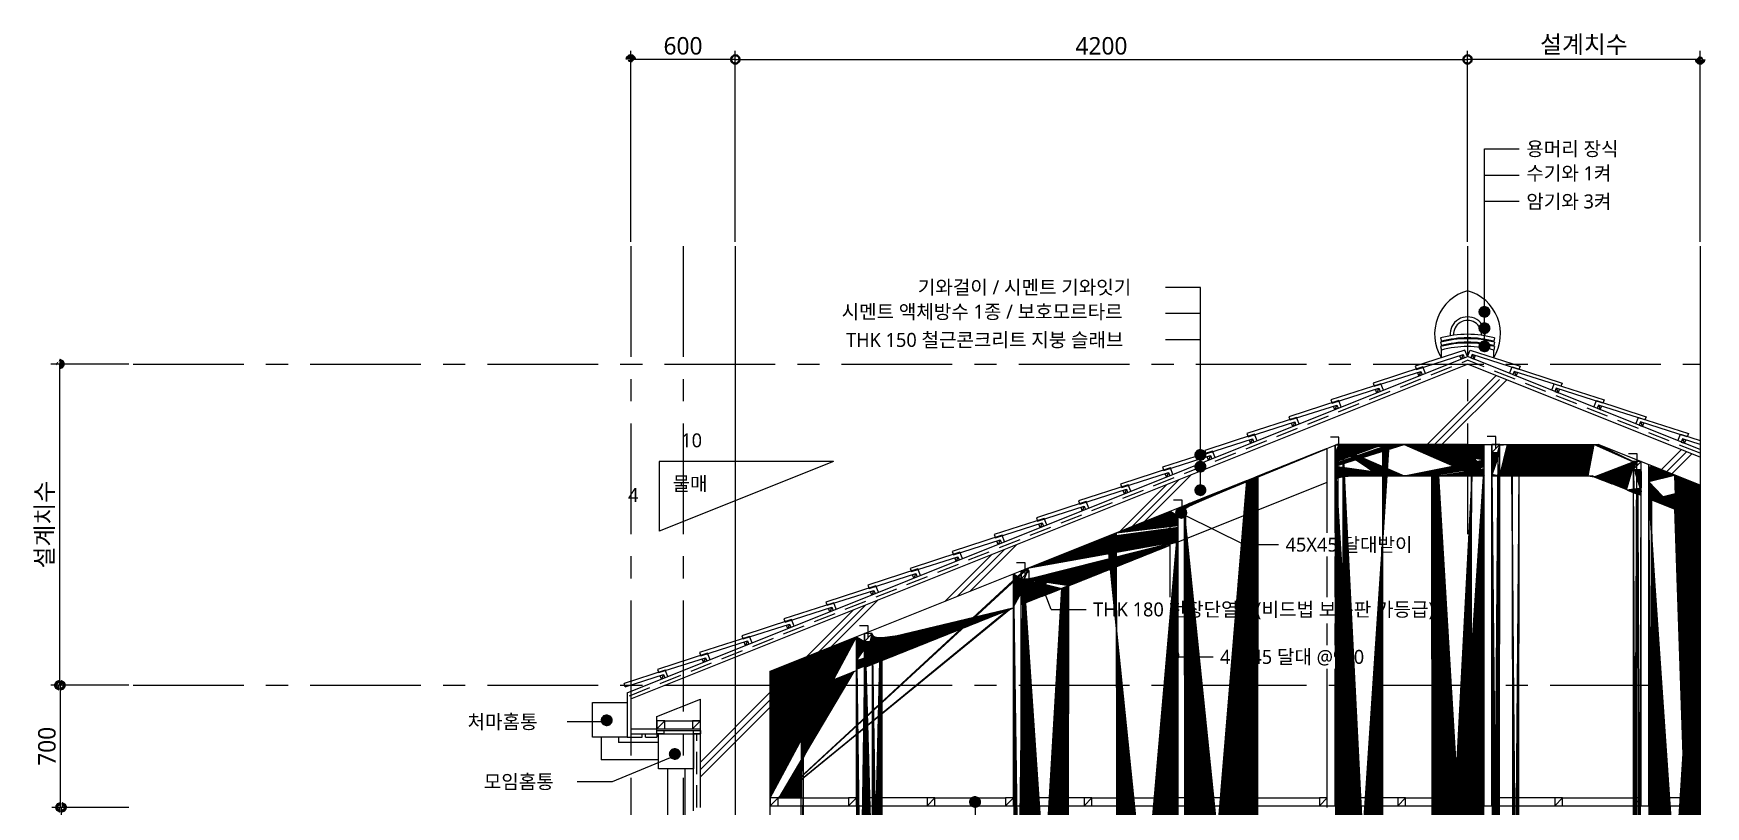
# Model space of a CAD drawing. Header units: millimetres. Extents: x 18875919977 to 37752253206, y 13263225700 to 26526468229.
# Drawn here: x 18876088164 to 18876097755, y 13263233767 to 13263238199 of the extents above; entities that cross this region are included whole.
import ezdxf

# ---------------------------------------------------------------- set-up
doc = ezdxf.new("R2010")
doc.units = ezdxf.units.MM
doc.header["$LTSCALE"] = 20
doc.linetypes.add('CENTER', pattern=[50.800000000000004, 31.75, -6.35, 6.35, -6.35])
doc.linetypes.add('HIDDEN', pattern=[9.524999999999999, 6.35, -3.175])
for name, color, linetype in [('1-Cen', 1, 'CENTER'), ('2-Con', 2, 'Continuous'), ('3-ETC', 3, 'Continuous'), ('5-Fin', 5, 'Continuous'), ('6-Text', 7, 'Continuous')]:
    doc.layers.add(name, color=color, linetype=linetype)
doc.styles.get("Standard").update_dxf_attribs({"font": 'l_10646.ttf'})
doc.dimstyles.new('단면상세도', dxfattribs={"dimscale": 40, "dimtxt": 2.5, "dimasz": 2.5, "dimexe": 1.25, "dimexo": 0.625, "dimtad": 1, "dimtxsty": 'Standard', "dimblk": 'DOTSMALL', "dimcen": 2.5, "dimadec": 0, "dimazin": 0, "dimtfac": 1, "dimtix": 1, "dimtmove": 0, "dimatfit": 3, "dimfxl": 1, "dimarcsym": 0})

# ---------------------------------------------------------------- blocks, each defined once
blk = doc.blocks.new('_DotSmall')
at = {"color": 0, "linetype": 'ByBlock', "const_width": 0.5}
blk.add_lwpolyline([(-0.0625, 0, 1), (0.0625, 0, 1)], format="xyb", close=True, dxfattribs=at)
blk = doc.blocks.new('*D58')
at = {"layer": '6-Text', "color": 0, "lineweight": -2, "transparency": 16777216}
for p, q in [((18876088710.3519, 13263236303.82311), (18876088262.62161, 13263236303.82311)), ((18876088312.62161, 13263236303.82311), (18876088312.62161, 13263234462.26817)), ((18876088710.3519, 13263234462.26817), (18876088262.62161, 13263234462.26817))]:
    blk.add_line(p, q, dxfattribs=at)
at = {"layer": 'Defpoints', "color": 0, "transparency": 16777216}
for p in [(18876088735.3519, 13263236303.82311), (18876088312.62161, 13263234462.26817), (18876088735.3519, 13263234462.26817)]:
    blk.add_point(p, dxfattribs=at)
at = {"layer": '6-Text', "color": 0, "lineweight": -2, "transparency": 16777216, "xscale": 100, "yscale": 100, "zscale": 100}
for p, rotation in [((18876088312.62161, 13263236303.82311), 90), ((18876088312.62161, 13263234462.26817), 270)]:
    blk.add_blockref('_DotSmall', p, dxfattribs=dict(at, rotation=rotation))
at = {"layer": '6-Text', "color": 0, "transparency": 16777216, "insert": (18876088231.82933, 13263235383.04563), "char_height": 100, "attachment_point": 5, "rotation": 90}
blk.add_mtext('{\\fGulim|b0|i0|c129|p50;설계치수}', dxfattribs=at)
blk = doc.blocks.new('*D59')
at = {"layer": '6-Text', "color": 0, "lineweight": -2, "transparency": 16777216}
for p, q in [((18876088710.3519, 13263234462.26817), (18876088268.87161, 13263234462.26817)), ((18876088318.87161, 13263233762.26817), (18876088318.87161, 13263234462.26817)), ((18876088710.3519, 13263233762.26817), (18876088268.87161, 13263233762.26817))]:
    blk.add_line(p, q, dxfattribs=at)
at = {"layer": 'Defpoints', "color": 0, "transparency": 16777216}
for p in [(18876088318.87161, 13263234462.26817), (18876088735.3519, 13263234462.26817), (18876088735.3519, 13263233762.26817)]:
    blk.add_point(p, dxfattribs=at)
at = {"layer": '6-Text', "color": 0, "lineweight": -2, "transparency": 16777216, "xscale": 100, "yscale": 100, "zscale": 100}
for p, rotation in [((18876088318.87161, 13263234462.26817), 90), ((18876088318.87161, 13263233762.26817), 270)]:
    blk.add_blockref('_DotSmall', p, dxfattribs=dict(at, rotation=rotation))
at = {"layer": '6-Text', "color": 0, "transparency": 16777216, "insert": (18876088241.37161, 13263234112.26816), "char_height": 100, "attachment_point": 5, "rotation": 90}
blk.add_mtext('700', dxfattribs=at)
blk = doc.blocks.new('*D60')
at = {"layer": '6-Text', "color": 0, "lineweight": -2, "transparency": 16777216}
for p, q in [((18876088685.35191, 13263233762.26818), (18876088275.12164, 13263233762.26818)), ((18876088325.12164, 13263231474.11115), (18876088325.12164, 13263233762.26818)), ((18876088710.3519, 13263231474.11115), (18876088275.12164, 13263231474.11115))]:
    blk.add_line(p, q, dxfattribs=at)
at = {"layer": 'Defpoints', "color": 0, "transparency": 16777216}
for p in [(18876088325.12164, 13263233762.26818), (18876088710.35191, 13263233762.26818), (18876088735.3519, 13263231474.11115)]:
    blk.add_point(p, dxfattribs=at)
at = {"layer": '6-Text', "color": 0, "lineweight": -2, "transparency": 16777216, "xscale": 100, "yscale": 100, "zscale": 100}
for p, rotation in [((18876088325.12164, 13263233762.26818), 90), ((18876088325.12164, 13263231474.11115), 270)]:
    blk.add_blockref('_DotSmall', p, dxfattribs=dict(at, rotation=rotation))
at = {"layer": '6-Text', "color": 0, "transparency": 16777216, "insert": (18876088247.62164, 13263232618.18965), "char_height": 100, "attachment_point": 5, "rotation": 90}
blk.add_mtext('2400', dxfattribs=at)
blk = doc.blocks.new('*D67')
at = {"layer": '6-Text', "color": 0, "lineweight": -2, "transparency": 16777216}
for p, q in [((18876091589.71328, 13263237004.66068), (18876091589.71328, 13263238099.77573)), ((18876092189.71328, 13263238049.77573), (18876091589.71328, 13263238049.77573)), ((18876092189.71328, 13263237004.66068), (18876092189.71328, 13263238099.77573))]:
    blk.add_line(p, q, dxfattribs=at)
at = {"layer": 'Defpoints', "color": 0, "transparency": 16777216}
for p in [(18876091589.71328, 13263238049.77573), (18876091589.71328, 13263236979.66068), (18876092189.71328, 13263236979.66068)]:
    blk.add_point(p, dxfattribs=at)
at = {"layer": '6-Text', "color": 0, "lineweight": -2, "transparency": 16777216, "xscale": 100, "yscale": 100, "zscale": 100, "rotation": 180}
blk.add_blockref('_DotSmall', (18876091589.71328, 13263238049.77573), dxfattribs=at)
at = {"layer": '6-Text', "color": 0, "lineweight": -2, "transparency": 16777216, "xscale": 100, "yscale": 100, "zscale": 100}
blk.add_blockref('_DotSmall', (18876092189.71328, 13263238049.77573), dxfattribs=at)
at = {"layer": '6-Text', "color": 0, "transparency": 16777216, "insert": (18876091889.71328, 13263238127.27573), "char_height": 100, "attachment_point": 5}
blk.add_mtext('600', dxfattribs=at)
blk = doc.blocks.new('*D68')
at = {"layer": '6-Text', "color": 0, "lineweight": -2, "transparency": 16777216}
for p, q in [((18876092189.71328, 13263236954.66068), (18876092189.71328, 13263229822.81249)), ((18876096389.71328, 13263229872.81249), (18876092189.71328, 13263229872.81249)), ((18876096389.71328, 13263228827.69745), (18876096389.71328, 13263229922.81249))]:
    blk.add_line(p, q, dxfattribs=at)
at = {"layer": 'Defpoints', "color": 0, "transparency": 16777216}
for p in [(18876092189.71328, 13263236979.66068), (18876092189.71328, 13263229872.81249), (18876096389.71328, 13263228802.69745)]:
    blk.add_point(p, dxfattribs=at)
at = {"layer": '6-Text', "color": 0, "lineweight": -2, "transparency": 16777216, "xscale": 100, "yscale": 100, "zscale": 100, "rotation": 180}
blk.add_blockref('_DotSmall', (18876092189.71328, 13263229872.81249), dxfattribs=at)
at = {"layer": '6-Text', "color": 0, "lineweight": -2, "transparency": 16777216, "xscale": 100, "yscale": 100, "zscale": 100}
blk.add_blockref('_DotSmall', (18876096389.71328, 13263229872.81249), dxfattribs=at)
at = {"layer": '6-Text', "color": 0, "transparency": 16777216, "insert": (18876094289.71328, 13263229950.31249), "char_height": 100, "attachment_point": 5}
blk.add_mtext('4200', dxfattribs=at)
blk = doc.blocks.new('*D70')
at = {"layer": '6-Text', "color": 0, "lineweight": -2, "transparency": 16777216}
for p, q in [((18876096389.71329, 13263237004.66068), (18876096389.71329, 13263238099.77573)), ((18876097723.63134, 13263238049.77573), (18876096389.71329, 13263238049.77573)), ((18876097723.63134, 13263237004.66068), (18876097723.63134, 13263238099.77573))]:
    blk.add_line(p, q, dxfattribs=at)
at = {"layer": 'Defpoints', "color": 0, "transparency": 16777216}
for p in [(18876096389.71329, 13263238049.77573), (18876096389.71329, 13263236979.66068), (18876097723.63134, 13263236979.66068)]:
    blk.add_point(p, dxfattribs=at)
at = {"layer": '6-Text', "color": 0, "lineweight": -2, "transparency": 16777216, "xscale": 100, "yscale": 100, "zscale": 100, "rotation": 180}
blk.add_blockref('_DotSmall', (18876096389.71329, 13263238049.77573), dxfattribs=at)
at = {"layer": '6-Text', "color": 0, "lineweight": -2, "transparency": 16777216, "xscale": 100, "yscale": 100, "zscale": 100}
blk.add_blockref('_DotSmall', (18876097723.63134, 13263238049.77573), dxfattribs=at)
at = {"layer": '6-Text', "color": 0, "transparency": 16777216, "insert": (18876097056.67232, 13263238130.56801), "char_height": 100, "attachment_point": 5}
blk.add_mtext('{\\fGulim|b0|i0|c129|p50;설계치수}', dxfattribs=at)
blk = doc.blocks.new('*D57')
at = {"layer": '6-Text', "color": 0, "lineweight": -2, "transparency": 16777216}
for p, q in [((18876092189.71328, 13263238068.52573), (18876092189.71328, 13263238099.77573)), ((18876092189.71328, 13263238049.77573), (18876096389.71328, 13263238049.77573)), ((18876096389.71328, 13263238074.77573), (18876096389.71328, 13263238099.77573))]:
    blk.add_line(p, q, dxfattribs=at)
at = {"layer": 'Defpoints', "color": 0, "transparency": 16777216}
for p in [(18876092189.71328, 13263238043.52573), (18876096389.71328, 13263238049.77573), (18876096389.71328, 13263238049.77573)]:
    blk.add_point(p, dxfattribs=at)
at = {"layer": '6-Text', "color": 0, "lineweight": -2, "transparency": 16777216, "xscale": 100, "yscale": 100, "zscale": 100, "rotation": 180}
blk.add_blockref('_DotSmall', (18876092189.71328, 13263238049.77573), dxfattribs=at)
at = {"layer": '6-Text', "color": 0, "lineweight": -2, "transparency": 16777216, "xscale": 100, "yscale": 100, "zscale": 100}
blk.add_blockref('_DotSmall', (18876096389.71328, 13263238049.77573), dxfattribs=at)
at = {"layer": '6-Text', "color": 0, "transparency": 16777216, "insert": (18876094289.71328, 13263238127.27573), "char_height": 100, "attachment_point": 5}
blk.add_mtext('4200', dxfattribs=at)

msp = doc.modelspace()

# ---------------------------------------------------------------- hatches: boundary and pattern name
at = {"layer": '5-Fin'}
h = msp.add_hatch(dxfattribs=at)
h.set_pattern_fill('_USER', color=256, scale=40, angle=45, double=1, pattern_type=0)
h.set_pattern_definition([(45, (13967.71273422241, -9483.277479171753), (-28.2842712474619, 28.2842712474619), []), (135, (13967.71273422241, -9483.277479171753), (-28.2842712474619, -28.2842712474619), [])])
h.paths.add_polyline_path([(18876097723.63134, 13263231174.11114), (18876092389.71328, 13263231174.11114), (18876092389.71328, 13263231089.11114), (18876097723.63134, 13263231089.11114)])
h.paths.add_polyline_path([(18876097723.63134, 13263231354.11114), (18876092389.71328, 13263231354.11114), (18876092389.71328, 13263231324.11114), (18876097723.63134, 13263231324.11114)])
h.paths.add_polyline_path([(18876092569.71328, 13263234420.40223), (18876092884.71328, 13263234546.40223), (18876092884.71328, 13263234740.26816), (18876092389.71328, 13263234542.26816), (18876092389.71328, 13263233816.76816), (18876092434.71328, 13263233816.76816), (18876092569.71328, 13263233816.76816)])
h.paths.add_polyline_path([(18876093784.71328, 13263234906.40223), (18876093784.71328, 13263235100.26816), (18876092952.21328, 13263234767.26816), (18876092952.21328, 13263234758.26816), (18876092974.71328, 13263234758.26816), (18876092974.71328, 13263234713.26816), (18876092929.71328, 13263234713.26816), (18876092929.71328, 13263234564.40223)])
h.paths.add_polyline_path([(18876094684.71328, 13263235460.26816), (18876093852.21328, 13263235127.26816), (18876093852.21328, 13263235118.26816), (18876093874.71328, 13263235118.26816), (18876093874.71328, 13263235073.26816), (18876093829.71328, 13263235073.26816), (18876093829.71328, 13263234924.40223), (18876094684.71328, 13263235266.40223)])
h.paths.add_polyline_path([(18876095584.71328, 13263235626.40223), (18876095584.71328, 13263235820.26816), (18876094752.21328, 13263235487.26816), (18876094752.21328, 13263235478.26816), (18876094774.71328, 13263235478.26816), (18876094774.71328, 13263235433.26816), (18876094729.71328, 13263235433.26816), (18876094729.71328, 13263235284.40223)])
h.paths.add_polyline_path([(18876096484.71328, 13263235842.26816), (18876096389.71328, 13263235842.26816), (18876095652.21328, 13263235842.26816), (18876095652.21328, 13263235838.26816), (18876095674.71328, 13263235838.26816), (18876095674.71328, 13263235793.26816), (18876095629.71328, 13263235793.26816), (18876095629.71328, 13263235644.40223), (18876095674.37812, 13263235662.26816), (18876096389.71328, 13263235662.26816), (18876096484.71328, 13263235662.26816)])
h.paths.add_polyline_path([(18876097339.71328, 13263235744.26816), (18876097362.21328, 13263235744.26816), (18876097362.21328, 13263235753.26816), (18876097139.71329, 13263235842.26816), (18876096574.71328, 13263235842.26816), (18876096574.71328, 13263235797.26816), (18876096529.71328, 13263235797.26816), (18876096529.71328, 13263235662.26816), (18876097105.04845, 13263235662.26816), (18876097384.71328, 13263235550.40223), (18876097384.71328, 13263235699.26816), (18876097339.71328, 13263235699.26816)])
h.paths.add_polyline_path([(18876097723.63134, 13263235608.70094), (18876097429.71328, 13263235726.26816), (18876097429.71328, 13263235532.40223), (18876097723.63134, 13263235414.835)])

# ---------------------------------------------------------------- linework, layer by layer
at = {"layer": '1-Cen'}
for p, q in [((18876091589.71328, 13263236979.66068), (18876091589.71328, 13263229155.37988)), ((18876091889.71329, 13263236979.66069), (18876091889.71328, 13263228802.69745)), ((18876092189.71328, 13263236979.66068), (18876092189.71328, 13263229155.37988)), ((18876096389.71329, 13263236979.66068), (18876096389.71328, 13263228802.69745)), ((18876088735.35189, 13263236303.8231), (18876097723.63134, 13263236303.8231)), ((18876088735.35189, 13263234462.26816), (18876097723.63134, 13263234462.26816))]:
    msp.add_line(p, q, dxfattribs=at)
at = {"layer": '2-Con'}
for p, q in [((18876091589.71328, 13263234383.8231), (18876096389.71328, 13263236303.8231)), ((18876097723.63134, 13263235770.25588), (18876096389.71328, 13263236303.8231)), ((18876092389.71328, 13263234542.26816), (18876095639.71328, 13263235842.26816)), ((18876096389.71328, 13263235842.26816), (18876095639.71328, 13263235842.26816)), ((18876096389.71328, 13263235842.26816), (18876097139.71329, 13263235842.26816)), ((18876097723.63134, 13263235608.70094), (18876097139.71329, 13263235842.26816)), ((18876092389.71328, 13263233762.26816), (18876092389.71328, 13263234542.26816)), ((18876091589.71328, 13263234383.8231), (18876091589.71328, 13263234183.8231)), ((18876091739.71328, 13263234282.26816), (18876091989.71329, 13263234382.26816)), ((18876091989.71329, 13263233762.26816), (18876091989.71329, 13263234382.26816)), ((18876091739.71328, 13263234183.8231), (18876091739.71328, 13263234282.26816)), ((18876091589.71328, 13263234183.8231), (18876091739.71328, 13263234183.8231))]:
    msp.add_line(p, q, dxfattribs=at)
at = {"layer": '3-ETC'}
for p, q in [((18876096234.45505, 13263236453.3399), (18876096239.71328, 13263236433.97449)), ((18876096234.45505, 13263236428.3399), (18876096239.71328, 13263236408.97449)), ((18876096234.45505, 13263236403.3399), (18876096239.71328, 13263236383.97449)), ((18876096239.71328, 13263236340.16545), (18876096239.71328, 13263236383.97449)), ((18876096539.71328, 13263236340.16545), (18876096539.71328, 13263236383.97449)), ((18876096544.97152, 13263236453.3399), (18876096539.73073, 13263236434.03876)), ((18876096544.97152, 13263236428.3399), (18876096539.73073, 13263236409.03876)), ((18876096544.97152, 13263236403.3399), (18876096539.73073, 13263236384.03876)), ((18876095652.21328, 13263235883.67328), (18876095602.69117, 13263235883.67328)), ((18876095652.21328, 13263235815.76816), (18876095652.21328, 13263235883.67328)), ((18876096552.21328, 13263235887.67328), (18876096502.69117, 13263235887.67328)), ((18876096552.21328, 13263235819.76816), (18876096552.21328, 13263235887.67328)), ((18876097362.21328, 13263235789.67328), (18876097312.69117, 13263235789.67328)), ((18876097362.21328, 13263235721.76816), (18876097362.21328, 13263235789.67328)), ((18876094752.21328, 13263235523.67328), (18876094702.69117, 13263235523.67328)), ((18876094752.21328, 13263235455.76816), (18876094752.21328, 13263235523.67328)), ((18876093852.21328, 13263235163.67328), (18876093802.69117, 13263235163.67328)), ((18876093852.21328, 13263235095.76816), (18876093852.21328, 13263235163.67328)), ((18876092952.21328, 13263234803.67328), (18876092902.69117, 13263234803.67328)), ((18876092952.21328, 13263234735.76816), (18876092952.21328, 13263234803.67328)), ((18876092029.58674, 13263234645.93513), (18876091743.61592, 13263234553.08746)), ((18876091751.04374, 13263234534.51792), (18876092018.44502, 13263234619.93778)), ((18876091999.87548, 13263234612.50996), (18876092018.44501, 13263234619.93777)), ((18876092007.3033, 13263234593.94043), (18876091999.87548, 13263234612.50996)), ((18876092018.44501, 13263234619.93777), (18876092007.3033, 13263234593.94043)), ((18876092025.87284, 13263234601.36824), (18876092007.3033, 13263234593.94043)), ((18876092018.44502, 13263234619.93778), (18876092025.87284, 13263234601.36824)), ((18876092044.44237, 13263234608.79606), (18876092029.58674, 13263234645.93513)), ((18876091788.1828, 13263234549.37355), (18876091552.22631, 13263234472.7643)), ((18876091558.46378, 13263234453.5529), (18876091552.22631, 13263234472.7643)), ((18876091558.46378, 13263234453.5529), (18876091777.04108, 13263234523.3762)), ((18876091743.61592, 13263234553.08746), (18876091751.04374, 13263234534.51792)), ((18876091758.47154, 13263234515.94839), (18876091777.04107, 13263234523.3762)), ((18876091765.89936, 13263234497.37885), (18876091758.47154, 13263234515.94839)), ((18876091777.04107, 13263234523.3762), (18876091765.89936, 13263234497.37885)), ((18876091784.46889, 13263234504.80667), (18876091765.89936, 13263234497.37885)), ((18876091777.04108, 13263234523.3762), (18876091784.46889, 13263234504.80667)), ((18876091803.03843, 13263234512.23448), (18876091788.1828, 13263234549.37355)), ((18876091784.71328, 13263234258.3231), (18876091989.71329, 13263234258.3231)), ((18876091419.71328, 13263234163.8231), (18876091419.71328, 13263234033.8231)), ((18876091519.71328, 13263234163.8231), (18876091519.71328, 13263234133.8231)), ((18876091749.71329, 13263234133.8231), (18876091519.71328, 13263234133.8231)), ((18876091749.71329, 13263234033.8231), (18876091419.71328, 13263234033.8231)), ((18876091799.71329, 13263233983.8231), (18876091799.71328, 13263231344.11114)), ((18876091899.71329, 13263233983.8231), (18876091899.71328, 13263231344.11114)), ((18876092434.71328, 13263233816.76816), (18876092839.71328, 13263233816.76816)), ((18876093289.71328, 13263233816.76816), (18876092929.71328, 13263233816.76816)), ((18876093334.71328, 13263233816.76816), (18876093739.71328, 13263233816.76816)), ((18876094189.71328, 13263233816.76816), (18876093829.71328, 13263233816.76816)), ((18876094234.71328, 13263233816.76816), (18876094639.71328, 13263233816.76816)), ((18876095089.71328, 13263233816.76816), (18876094729.71328, 13263233816.76816)), ((18876095134.71328, 13263233816.76816), (18876095539.71328, 13263233816.76816)), ((18876095989.71328, 13263233816.76816), (18876095629.71328, 13263233816.76816)), ((18876096034.71328, 13263233816.76816), (18876096439.71328, 13263233816.76816)), ((18876096889.71328, 13263233816.76816), (18876096529.71328, 13263233816.76816)), ((18876096934.71328, 13263233816.76816), (18876097339.71328, 13263233816.76816)), ((18876097723.63134, 13263233816.76816), (18876097429.71328, 13263233816.76816))]:
    msp.add_line(p, q, dxfattribs=at)
at = {"layer": '3-ETC', "linetype": 'HIDDEN'}
for p, q in [((18876091582.28547, 13263234402.39264), (18876096389.71328, 13263236325.36377)), ((18876097723.63134, 13263235791.79654), (18876096389.71328, 13263236325.36377)), ((18876091969.71329, 13263233762.26816), (18876091969.71329, 13263234183.8231))]:
    msp.add_line(p, q, dxfattribs=at)
at = {"layer": '3-ETC'}
for points in [[(18876096389.71328, 13263236346.90442), (18876096374.85765, 13263236384.04349), (18876096088.88683, 13263236291.19582), (18876096096.31465, 13263236272.62629), (18876096363.71593, 13263236358.04614), (18876096371.14375, 13263236339.47661), (18876096352.57421, 13263236332.0488), (18876096345.1464, 13263236350.61833), (18876096363.71593, 13263236358.04614), (18876096352.57421, 13263236332.0488)], [(18876096389.71328, 13263236346.90442), (18876096404.56891, 13263236384.04349), (18876096690.53973, 13263236291.19582), (18876096683.11192, 13263236272.62629), (18876096415.71063, 13263236358.04614), (18876096408.28282, 13263236339.47661), (18876096426.85236, 13263236332.0488), (18876096434.28017, 13263236350.61833), (18876096415.71064, 13263236358.04614), (18876096426.85235, 13263236332.0488)], [(18876096148.30935, 13263236250.34285), (18876096133.45372, 13263236287.48192), (18876095847.48289, 13263236194.63425), (18876095854.91071, 13263236176.06471), (18876096122.312, 13263236261.48457), (18876096129.73981, 13263236242.91504), (18876096111.17027, 13263236235.48722), (18876096103.74246, 13263236254.05676), (18876096122.31199, 13263236261.48456), (18876096111.17028, 13263236235.48722)], [(18876096631.11722, 13263236250.34285), (18876096645.97285, 13263236287.48192), (18876096931.94367, 13263236194.63425), (18876096924.51586, 13263236176.06471), (18876096657.11457, 13263236261.48457), (18876096649.68676, 13263236242.91504), (18876096668.25629, 13263236235.48722), (18876096675.68411, 13263236254.05676), (18876096657.11458, 13263236261.48456), (18876096668.25629, 13263236235.48722)], [(18876095906.9054, 13263236153.78127), (18876095892.04977, 13263236190.92034), (18876095606.07895, 13263236098.07267), (18876095613.50677, 13263236079.50314), (18876095880.90805, 13263236164.92299), (18876095888.33587, 13263236146.35346), (18876095869.76633, 13263236138.92564), (18876095862.33852, 13263236157.49518), (18876095880.90805, 13263236164.92299), (18876095869.76633, 13263236138.92564)], [(18876096872.52116, 13263236153.78127), (18876096887.37679, 13263236190.92034), (18876097173.34761, 13263236098.07267), (18876097165.9198, 13263236079.50314), (18876096898.51851, 13263236164.92299), (18876096891.0907, 13263236146.35346), (18876096909.66024, 13263236138.92564), (18876096917.08805, 13263236157.49518), (18876096898.51852, 13263236164.92299), (18876096909.66023, 13263236138.92564)], [(18876095665.50146, 13263236057.2197), (18876095650.64584, 13263236094.35876), (18876095364.67501, 13263236001.5111), (18876095372.10283, 13263235982.94156), (18876095639.50412, 13263236068.36142), (18876095646.93193, 13263236049.79188), (18876095628.36239, 13263236042.36407), (18876095620.93458, 13263236060.9336), (18876095639.50411, 13263236068.36141), (18876095628.3624, 13263236042.36407)], [(18876097113.9251, 13263236057.2197), (18876097128.78073, 13263236094.35876), (18876097414.75155, 13263236001.5111), (18876097407.32374, 13263235982.94156), (18876097139.92245, 13263236068.36142), (18876097132.49464, 13263236049.79188), (18876097151.06417, 13263236042.36407), (18876097158.49199, 13263236060.9336), (18876097139.92246, 13263236068.36141), (18876097151.06417, 13263236042.36407)], [(18876095424.09753, 13263235960.65812), (18876095409.2419, 13263235997.79719), (18876095123.27108, 13263235904.94952), (18876095130.69889, 13263235886.37999), (18876095398.10018, 13263235971.79984), (18876095405.52799, 13263235953.23031), (18876095386.95845, 13263235945.80249), (18876095379.53064, 13263235964.37203), (18876095398.10017, 13263235971.79984), (18876095386.95846, 13263235945.80249)], [(18876097355.32904, 13263235960.65812), (18876097370.18467, 13263235997.79719), (18876097656.15549, 13263235904.94952), (18876097648.72768, 13263235886.37999), (18876097381.32639, 13263235971.79984), (18876097373.89857, 13263235953.23031), (18876097392.46811, 13263235945.80249), (18876097399.89593, 13263235964.37203), (18876097381.3264, 13263235971.79984), (18876097392.46811, 13263235945.80249)], [(18876095182.69358, 13263235864.09655), (18876095167.83796, 13263235901.23561), (18876094881.86713, 13263235808.38795), (18876094889.29495, 13263235789.81841), (18876095156.69624, 13263235875.23826), (18876095164.12405, 13263235856.66873), (18876095145.55451, 13263235849.24092), (18876095138.1267, 13263235867.81045), (18876095156.69623, 13263235875.23826), (18876095145.55452, 13263235849.24092)], [(18876097596.73298, 13263235864.09655), (18876097611.58861, 13263235901.23561), (18876097723.63134, 13263235864.8581)], [(18876097723.63134, 13263235843.006), (18876097622.73033, 13263235875.23826), (18876097615.30252, 13263235856.66873), (18876097633.87206, 13263235849.24092), (18876097641.29987, 13263235867.81045), (18876097622.73034, 13263235875.23826), (18876097633.87205, 13263235849.24092)], [(18876094941.28965, 13263235767.53497), (18876094926.43402, 13263235804.67404), (18876094640.4632, 13263235711.82637), (18876094647.89101, 13263235693.25683), (18876094915.2923, 13263235778.67669), (18876094922.72011, 13263235760.10715), (18876094904.15057, 13263235752.67934), (18876094896.72276, 13263235771.24887), (18876094915.29229, 13263235778.67668), (18876094904.15058, 13263235752.67934)], [(18876094699.88571, 13263235670.97339), (18876094685.03008, 13263235708.11246), (18876094399.05926, 13263235615.26479), (18876094406.48707, 13263235596.69526), (18876094673.88836, 13263235682.11511), (18876094681.31617, 13263235663.54558), (18876094662.74664, 13263235656.11777), (18876094655.31882, 13263235674.6873), (18876094673.88835, 13263235682.11511), (18876094662.74664, 13263235656.11777)], [(18876094458.48177, 13263235574.41182), (18876094443.62614, 13263235611.55088), (18876094157.65532, 13263235518.70322), (18876094165.08313, 13263235500.13368), (18876094432.48442, 13263235585.55354), (18876094439.91223, 13263235566.984), (18876094421.34269, 13263235559.55619), (18876094413.91488, 13263235578.12572), (18876094432.48441, 13263235585.55353), (18876094421.3427, 13263235559.55619)], [(18876094217.07783, 13263235477.85024), (18876094202.2222, 13263235514.98931), (18876093916.25138, 13263235422.14164), (18876093923.67919, 13263235403.57211), (18876094191.08048, 13263235488.99196), (18876094198.50829, 13263235470.42243), (18876094179.93876, 13263235462.99461), (18876094172.51094, 13263235481.56415), (18876094191.08047, 13263235488.99196), (18876094179.93876, 13263235462.99461)], [(18876093975.67389, 13263235381.28867), (18876093960.81826, 13263235418.42773), (18876093674.84743, 13263235325.58006), (18876093682.27525, 13263235307.01053), (18876093949.67654, 13263235392.43038), (18876093957.10435, 13263235373.86085), (18876093938.53481, 13263235366.43304), (18876093931.107, 13263235385.00257), (18876093949.67653, 13263235392.43038), (18876093938.53482, 13263235366.43304)], [(18876093734.26995, 13263235284.72709), (18876093719.41432, 13263235321.86616), (18876093433.4435, 13263235229.01849), (18876093440.87131, 13263235210.44896), (18876093708.2726, 13263235295.86881), (18876093715.70041, 13263235277.29928), (18876093697.13087, 13263235269.87146), (18876093689.70306, 13263235288.441), (18876093708.27259, 13263235295.8688), (18876093697.13088, 13263235269.87146)], [(18876093492.86601, 13263235188.16551), (18876093478.01038, 13263235225.30458), (18876093192.03956, 13263235132.45691), (18876093199.46737, 13263235113.88738), (18876093466.86866, 13263235199.30723), (18876093474.29647, 13263235180.7377), (18876093455.72694, 13263235173.30989), (18876093448.29912, 13263235191.87942), (18876093466.86865, 13263235199.30723), (18876093455.72694, 13263235173.30989)], [(18876093251.46207, 13263235091.60394), (18876093236.60644, 13263235128.74301), (18876092950.63562, 13263235035.89534), (18876092958.06343, 13263235017.3258), (18876093225.46472, 13263235102.74566), (18876093232.89253, 13263235084.17612), (18876093214.32299, 13263235076.74831), (18876093206.89518, 13263235095.31784), (18876093225.46471, 13263235102.74565), (18876093214.323, 13263235076.74831)], [(18876093010.05813, 13263234995.04236), (18876092995.2025, 13263235032.18143), (18876092709.23168, 13263234939.33376), (18876092716.65949, 13263234920.76423), (18876092984.06078, 13263235006.18408), (18876092991.48859, 13263234987.61455), (18876092972.91906, 13263234980.18673), (18876092965.49124, 13263234998.75627), (18876092984.06077, 13263235006.18408), (18876092972.91906, 13263234980.18673)], [(18876092768.65419, 13263234898.48079), (18876092753.79856, 13263234935.61985), (18876092467.82774, 13263234842.77219), (18876092475.25555, 13263234824.20265), (18876092742.65684, 13263234909.62251), (18876092750.08466, 13263234891.05297), (18876092731.51512, 13263234883.62516), (18876092724.0873, 13263234902.19469), (18876092742.65683, 13263234909.6225), (18876092731.51512, 13263234883.62516)], [(18876092527.25025, 13263234801.91921), (18876092512.39462, 13263234839.05828), (18876092226.4238, 13263234746.21061), (18876092233.85161, 13263234727.64108), (18876092501.2529, 13263234813.06093), (18876092508.68071, 13263234794.4914), (18876092490.11118, 13263234787.06358), (18876092482.68336, 13263234805.63312), (18876092501.25289, 13263234813.06092), (18876092490.11118, 13263234787.06358)], [(18876092285.84631, 13263234705.35764), (18876092270.99068, 13263234742.4967), (18876091985.01986, 13263234649.64903), (18876091992.44767, 13263234631.0795), (18876092259.84896, 13263234716.49935), (18876092267.27678, 13263234697.92982), (18876092248.70724, 13263234690.50201), (18876092241.27942, 13263234709.07154), (18876092259.84895, 13263234716.49935), (18876092248.70724, 13263234690.50201)]]:
    msp.add_lwpolyline(points, dxfattribs=at)
for points in [[(18876091569.71328, 13263234163.8231), (18876091369.71328, 13263234163.8231), (18876091369.71328, 13263234363.8231), (18876091569.71328, 13263234363.8231)], [(18876091949.71329, 13263233983.8231), (18876091749.71329, 13263233983.8231), (18876091749.71329, 13263234183.8231), (18876091949.71329, 13263234183.8231)]]:
    msp.add_lwpolyline(points, close=True, dxfattribs=at)
for centre, radius, start, end in [((18876096457.81922, 13263236476.16389), 257.0716861733023, 105.3682667447511, 211.9399568367581), ((18876096321.56133, 13263236476.16389), 257.0716861733023, 328.0600431632419, 74.63194400597233), ((18876096389.71328, 13263236473.71056), 100.3329370150378, 355.3310699112145, 184.6689300887856), ((18876096389.71328, 13263236473.71056), 80.33293701503779, 356.3486798737329, 183.651320126267), ((18876096389.71329, 13263235881.5435), 692.4999917959022, 89.99803290551982, 90.00196709448021), ((18876096389.71329, 13263235881.5435), 592.4999917959022, 74.80890746841595, 105.191092531584), ((18876096389.71329, 13263235856.5435), 592.4999917959022, 74.80890746841595, 105.191092531584), ((18876096389.71329, 13263235831.5435), 592.4999917959022, 74.80890746841595, 105.191092531584), ((18876096389.71329, 13263235881.5435), 572.4999917959022, 74.80890746841595, 105.191092531584), ((18876096389.71329, 13263235856.5435), 572.4999917959022, 74.80890746841595, 105.191092531584), ((18876096389.71329, 13263235831.5435), 572.4999917959022, 74.80890746841595, 105.191092531584)]:
    msp.add_arc(centre, radius, start, end, dxfattribs=at)
at = {"layer": '5-Fin'}
for p, q in [((18876091569.71328, 13263234418.90442), (18876096389.71328, 13263236346.90442)), ((18876097723.63134, 13263235813.3372), (18876096389.71328, 13263236346.90442)), ((18876096157.56644, 13263235842.26816), (18876096553.57621, 13263236238.27794)), ((18876096199.99284, 13263235842.26816), (18876096573.51256, 13263236215.78787)), ((18876096242.41925, 13263235842.26816), (18876096614.18537, 13263236214.03427)), ((18876097500.58017, 13263235697.92141), (18876097615.97655, 13263235813.3178)), ((18876097530.88474, 13263235685.79958), (18876097646.28112, 13263235801.19597)), ((18876097561.18932, 13263235673.67775), (18876097676.5857, 13263235789.07414)), ((18876094466.28365, 13263235372.89631), (18876094735.54189, 13263235642.15455)), ((18876094536.99433, 13263235401.18058), (18876094806.25257, 13263235670.43882)), ((18876094729.71328, 13263235284.40223), (18876095584.71328, 13263235626.40223)), ((18876095629.71328, 13263235644.40223), (18876095674.37812, 13263235662.26816)), ((18876096389.71328, 13263235662.26816), (18876095674.37812, 13263235662.26816)), ((18876096389.71328, 13263235662.26816), (18876096484.71328, 13263235662.26816)), ((18876096529.71328, 13263235662.26816), (18876097105.04845, 13263235662.26816)), ((18876097384.71328, 13263235550.40223), (18876097105.04845, 13263235662.26816)), ((18876094395.57296, 13263235344.61204), (18876094664.83121, 13263235613.87028)), ((18876097723.63134, 13263235414.835), (18876097429.71328, 13263235532.40223)), ((18876093464.30391, 13263234972.10441), (18876093733.56215, 13263235241.36265)), ((18876093535.01458, 13263235000.38868), (18876093804.27283, 13263235269.64692)), ((18876093829.71328, 13263234924.40223), (18876094684.71328, 13263235266.40223)), ((18876093393.59323, 13263234943.82014), (18876093662.85147, 13263235213.07838)), ((18876092739.36312, 13263234682.1281), (18876093008.62137, 13263234951.38634)), ((18876092597.94177, 13263234625.55956), (18876092867.20001, 13263234894.8178)), ((18876092668.65245, 13263234653.84383), (18876092937.91069, 13263234923.10207)), ((18876092929.71328, 13263234564.40223), (18876093784.71328, 13263234906.40223)), ((18876092569.71328, 13263234420.40223), (18876092884.71329, 13263234546.40223)), ((18876091569.71328, 13263234418.90442), (18876091569.71328, 13263234163.8231)), ((18876091989.71329, 13263234022.06543), (18876092389.71329, 13263234422.06542)), ((18876091989.71329, 13263233979.63902), (18876092389.71328, 13263234379.63901)), ((18876092569.71328, 13263233816.76816), (18876092569.71328, 13263234420.40223)), ((18876091989.71329, 13263233937.21261), (18876092389.71328, 13263234337.2126)), ((18876091739.71328, 13263234183.8231), (18876091989.71329, 13263234183.8231)), ((18876091949.71329, 13263233742.26816), (18876091949.71329, 13263234183.8231)), ((18876091569.71328, 13263234163.8231), (18876091654.71328, 13263234163.8231)), ((18876091674.71328, 13263234163.8231), (18876091739.71328, 13263234163.8231))]:
    msp.add_line(p, q, dxfattribs=at)
at = {"layer": '5-Fin', "linetype": 'HIDDEN'}
for p, q in [((18876091654.71328, 13263234163.8231), (18876091654.71328, 13263234183.8231)), ((18876091674.71328, 13263234163.8231), (18876091674.71328, 13263234183.8231)), ((18876091739.71328, 13263234183.8231), (18876091739.71328, 13263234163.8231))]:
    msp.add_line(p, q, dxfattribs=at)
at = {"layer": '6-Text'}
for p, q in [((18876096486.63253, 13263236374.46266), (18876096486.63253, 13263237536.72692)), ((18876096486.63253, 13263237536.72692), (18876096686.63253, 13263237536.72692)), ((18876096486.63253, 13263237386.72692), (18876096686.63253, 13263237386.72692)), ((18876096486.63253, 13263237236.72692), (18876096686.63253, 13263237236.72692)), ((18876097723.63134, 13263236979.66068), (18876097723.63134, 13263233091.17907)), ((18876094857.16856, 13263236743.00091), (18876094657.16856, 13263236743.00091)), ((18876094857.16856, 13263235580.73665), (18876094857.16856, 13263236743.00091)), ((18876094857.16856, 13263236593.00091), (18876094657.16856, 13263236593.00091)), ((18876094857.16856, 13263236443.00091), (18876094657.16856, 13263236443.00091)), ((18876095584.71328, 13263235336.12505), (18876095584.71328, 13263235820.26816)), ((18876095629.71328, 13263235336.12505), (18876095629.71328, 13263235838.26816)), ((18876095674.71328, 13263235838.26816), (18876095629.71328, 13263235793.26816)), ((18876096484.71328, 13263233771.76816), (18876096484.71328, 13263235842.26816)), ((18876096529.71328, 13263233771.76816), (18876096529.71328, 13263235842.26816)), ((18876096574.71328, 13263235842.26816), (18876096529.71328, 13263235797.26816)), ((18876092753.5442, 13263235745.89176), (18876091753.5442, 13263235345.89176)), ((18876097384.71328, 13263235744.26816), (18876097339.71328, 13263235699.26816)), ((18876097384.71328, 13263233771.76816), (18876097384.71328, 13263235744.26816)), ((18876097429.71328, 13263233771.76816), (18876097429.71328, 13263235726.26816)), ((18876094684.71328, 13263234967.72753), (18876094684.71328, 13263235460.26816)), ((18876094729.71328, 13263234967.72753), (18876094729.71328, 13263235478.26816)), ((18876094774.71328, 13263235478.26816), (18876094729.71328, 13263235433.26816)), ((18876095105.70827, 13263235268.53344), (18876094774.71328, 13263235433.26816)), ((18876095105.70827, 13263235268.53344), (18876095305.70827, 13263235268.53344)), ((18876095584.71328, 13263234967.72753), (18876095584.71328, 13263235200.39532)), ((18876095629.71328, 13263234967.72753), (18876095629.71328, 13263235200.39532)), ((18876093784.71328, 13263233771.76816), (18876093784.71328, 13263235100.26816)), ((18876093829.71328, 13263233771.76816), (18876093829.71328, 13263235118.26816)), ((18876093874.71328, 13263235118.26816), (18876093829.71328, 13263235073.26816)), ((18876094001.95852, 13263234897.04168), (18876093941.12296, 13263235051.34243)), ((18876094001.95852, 13263234897.04168), (18876094201.95852, 13263234897.04168)), ((18876092929.71328, 13263233771.76816), (18876092929.71328, 13263234758.26816)), ((18876092974.71328, 13263234758.26816), (18876092929.71328, 13263234713.26816)), ((18876094684.71328, 13263233771.76816), (18876094684.71328, 13263234815.7005)), ((18876094729.71328, 13263233771.76816), (18876094729.71328, 13263234815.7005)), ((18876095584.71328, 13263234692.60977), (18876095584.71328, 13263234815.7005)), ((18876095629.71328, 13263234692.60977), (18876095629.71328, 13263234815.7005)), ((18876092884.71328, 13263233771.76816), (18876092884.71328, 13263234740.26816)), ((18876094729.71328, 13263234625.01816), (18876094929.71328, 13263234625.01816)), ((18876095584.71328, 13263233762.26816), (18876095584.71328, 13263234556.88004)), ((18876095629.71328, 13263233771.76816), (18876095629.71328, 13263234556.88004)), ((18876091424.36426, 13263234252.91063), (18876091224.36426, 13263234252.91063)), ((18876091589.71328, 13263234213.3231), (18876091989.71329, 13263234213.3231)), ((18876091784.71328, 13263234258.3231), (18876091739.71328, 13263234258.3231)), ((18876091739.71328, 13263234258.3231), (18876091739.71328, 13263234213.3231)), ((18876091784.71328, 13263234258.3231), (18876091739.71328, 13263234213.3231)), ((18876091739.71328, 13263234213.3231), (18876091784.71328, 13263234213.3231)), ((18876091739.71328, 13263234203.8231), (18876091989.71329, 13263234203.82311)), ((18876091739.71328, 13263234203.8231), (18876091779.71328, 13263234203.8231)), ((18876091739.71328, 13263234183.8231), (18876091739.71328, 13263234203.8231)), ((18876091779.71328, 13263234183.8231), (18876091739.71328, 13263234183.8231)), ((18876091779.71328, 13263234203.8231), (18876091779.71328, 13263234183.8231)), ((18876091784.71328, 13263234213.3231), (18876091784.71328, 13263234258.3231)), ((18876091989.71329, 13263234258.3231), (18876091944.71329, 13263234258.3231)), ((18876091944.71329, 13263234258.3231), (18876091944.71329, 13263234213.3231)), ((18876091989.71329, 13263234258.3231), (18876091944.71329, 13263234213.3231)), ((18876091944.71329, 13263234213.3231), (18876091989.71329, 13263234213.3231)), ((18876091949.71329, 13263234203.82311), (18876091989.71329, 13263234203.82311)), ((18876091949.71329, 13263234183.82311), (18876091949.71329, 13263234203.82311)), ((18876091989.71329, 13263234183.82311), (18876091949.71329, 13263234183.82311)), ((18876091989.71329, 13263234213.3231), (18876091989.71329, 13263234258.3231)), ((18876091989.71329, 13263234203.82311), (18876091989.71329, 13263234183.82311)), ((18876091839.36911, 13263234055.4185), (18876091483.24321, 13263233909.56057)), ((18876091483.24321, 13263233909.56057), (18876091283.24321, 13263233909.56057)), ((18876092434.71328, 13263233816.76816), (18876092389.71328, 13263233771.76816)), ((18876092884.71328, 13263233816.76816), (18876092839.71328, 13263233771.76816)), ((18876093334.71328, 13263233816.76816), (18876093289.71328, 13263233771.76816)), ((18876093564.66085, 13263233816.76816), (18876093564.66085, 13263233246.47388)), ((18876093784.71328, 13263233816.76816), (18876093739.71328, 13263233771.76816)), ((18876094234.71328, 13263233816.76816), (18876094189.71328, 13263233771.76816)), ((18876094684.71328, 13263233816.76816), (18876094639.71328, 13263233771.76816)), ((18876095134.71328, 13263233816.76816), (18876095089.71328, 13263233771.76816)), ((18876095584.71328, 13263233816.76816), (18876095539.71328, 13263233771.76816)), ((18876096034.71328, 13263233816.76816), (18876095989.71328, 13263233771.76816)), ((18876096484.71328, 13263233816.76816), (18876096439.71328, 13263233771.76816)), ((18876096484.71329, 13263233771.76816), (18876096484.71329, 13263233816.76816)), ((18876096934.71328, 13263233816.76816), (18876096889.71328, 13263233771.76816)), ((18876097384.71328, 13263233816.76816), (18876097339.71328, 13263233771.76816)), ((18876092389.71328, 13263233771.76816), (18876097723.63134, 13263233771.76816))]:
    msp.add_line(p, q, dxfattribs=at)
at = {"layer": '6-Text', "const_width": 35}
for points in [[(18876096469.13253, 13263236603.02133, -1), (18876096504.13253, 13263236603.02133, -1)], [(18876096469.13253, 13263236509.14759, -1), (18876096504.13253, 13263236509.14759, -1)], [(18876096469.13253, 13263236404.97396, -1), (18876096504.13253, 13263236404.97396, -1)], [(18876094839.66856, 13263235782.76371, -1), (18876094874.66856, 13263235782.76371, -1)], [(18876094839.66856, 13263235715.42141, -1), (18876094874.66856, 13263235715.42141, -1)], [(18876094839.66856, 13263235580.73665, -1), (18876094874.66856, 13263235580.73665, -1)], [(18876094729.71328, 13263235450.76816, -1), (18876094764.71328, 13263235450.76816, -1)], [(18876093923.62296, 13263235051.34243, -1), (18876093958.62296, 13263235051.34243, -1)], [(18876094684.71328, 13263234633.51816, -1), (18876094719.71328, 13263234633.51816, -1)], [(18876091469.36426, 13263234261.41063, 1), (18876091434.36426, 13263234261.41063, 1)], [(18876091860.24544, 13263234068.29951, 1), (18876091825.24544, 13263234068.29951, 1)], [(18876093547.16085, 13263233793.22632, 1), (18876093582.16085, 13263233793.22632, 1)]]:
    msp.add_lwpolyline(points, format="xyb", close=True, dxfattribs=at)
at = {"layer": '6-Text'}
for points in [[(18876095629.71328, 13263235793.26816), (18876095674.71328, 13263235793.26816), (18876095674.71328, 13263235838.26816), (18876095629.71328, 13263235838.26816)], [(18876096529.71328, 13263235797.26816), (18876096574.71328, 13263235797.26816), (18876096574.71328, 13263235842.26816), (18876096529.71328, 13263235842.26816)], [(18876097339.71328, 13263235699.26816), (18876097384.71328, 13263235699.26816), (18876097384.71328, 13263235744.26816), (18876097339.71328, 13263235744.26816)], [(18876094729.71328, 13263235433.26816), (18876094774.71328, 13263235433.26816), (18876094774.71328, 13263235478.26816), (18876094729.71328, 13263235478.26816)], [(18876093829.71328, 13263235073.26816), (18876093874.71328, 13263235073.26816), (18876093874.71328, 13263235118.26816), (18876093829.71328, 13263235118.26816)], [(18876092929.71328, 13263234713.26816), (18876092974.71328, 13263234713.26816), (18876092974.71328, 13263234758.26816), (18876092929.71328, 13263234758.26816)], [(18876092389.71328, 13263233771.76816), (18876092434.71328, 13263233771.76816), (18876092434.71328, 13263233816.76816), (18876092389.71328, 13263233816.76816)], [(18876092839.71328, 13263233771.76816), (18876092884.71328, 13263233771.76816), (18876092884.71328, 13263233816.76816), (18876092839.71328, 13263233816.76816)], [(18876093289.71328, 13263233771.76816), (18876093334.71328, 13263233771.76816), (18876093334.71328, 13263233816.76816), (18876093289.71328, 13263233816.76816)], [(18876093739.71328, 13263233771.76816), (18876093784.71328, 13263233771.76816), (18876093784.71328, 13263233816.76816), (18876093739.71328, 13263233816.76816)], [(18876094189.71328, 13263233771.76816), (18876094234.71328, 13263233771.76816), (18876094234.71328, 13263233816.76816), (18876094189.71328, 13263233816.76816)], [(18876094639.71328, 13263233771.76816), (18876094684.71328, 13263233771.76816), (18876094684.71328, 13263233816.76816), (18876094639.71328, 13263233816.76816)], [(18876095089.71328, 13263233771.76816), (18876095134.71328, 13263233771.76816), (18876095134.71328, 13263233816.76816), (18876095089.71328, 13263233816.76816)], [(18876095539.71328, 13263233771.76816), (18876095584.71328, 13263233771.76816), (18876095584.71328, 13263233816.76816), (18876095539.71328, 13263233816.76816)], [(18876095989.71328, 13263233771.76816), (18876096034.71328, 13263233771.76816), (18876096034.71328, 13263233816.76816), (18876095989.71328, 13263233816.76816)], [(18876096439.71328, 13263233771.76816), (18876096484.71328, 13263233771.76816), (18876096484.71328, 13263233816.76816), (18876096439.71328, 13263233816.76816)], [(18876096889.71328, 13263233771.76816), (18876096934.71328, 13263233771.76816), (18876096934.71328, 13263233816.76816), (18876096889.71328, 13263233816.76816)], [(18876097339.71328, 13263233771.76816), (18876097384.71328, 13263233771.76816), (18876097384.71328, 13263233816.76816), (18876097339.71328, 13263233816.76816)]]:
    msp.add_lwpolyline(points, close=True, dxfattribs=at)
msp.add_lwpolyline([(18876092753.5442, 13263235745.89176), (18876091753.5442, 13263235745.89176), (18876091753.5442, 13263235345.89176)], dxfattribs=at)

# ---------------------------------------------------------------- texts
for s, p in [('용머리 장식', (18876096726.63253, 13263237497.48368)), ('수기와 1켜', (18876096726.63253, 13263237357.37557)), ('암기와 3켜', (18876096726.63253, 13263237195.75395)), ('기와걸이 / 시멘트 기와잇기', (18876093236.30369, 13263236703.75766)), ('시멘트 액체방수 1종 / 보호모르타르', (18876092799.16856, 13263236563.64956)), ('THK 150 철근콘크리트 지붕 슬래브', (18876092824.73612, 13263236402.02794)), ('10', (18876091879.56604, 13263235826.24557)), ('물매', (18876091829.89954, 13263235578.0724)), ('4', (18876091574.47699, 13263235512.83393)), ('45X45 달대받이', (18876095345.70827, 13263235228.53344)), ('THK 180 천장단열재(비드법 보온판 가등급)', (18876094241.95852, 13263234857.04168)), ('45X45 달대 @900', (18876094969.71328, 13263234585.01816)), ('처마홈통', (18876090653.72612, 13263234212.91063)), ('모임홈통', (18876090747.06564, 13263233869.56057))]:
    msp.add_text(s, height=80, dxfattribs=at).set_placement(p)

# ---------------------------------------------------------------- dimensions: what is measured, and where the dimension line sits
for base, p1, p2, picture, middle in [((18876091589.71328, 13263238049.77573), (18876092189.71328, 13263236979.66068), (18876091589.71328, 13263236979.66068), '*D67', (18876091889.71328, 13263238127.27573)), ((18876096389.71328, 13263238049.77573), (18876092189.71328, 13263238043.52573), (18876096389.71328, 13263238049.77573), '*D57', (18876094289.71328, 13263238127.27573)), ((18876092189.71328, 13263229872.81249), (18876096389.71328, 13263228802.69745), (18876092189.71328, 13263236979.66068), '*D68', (18876094289.71328, 13263229950.31249))]:
    dim = msp.add_linear_dim(base=base, p1=p1, p2=p2, dimstyle='단면상세도', dxfattribs=at)
    dim.commit()
    dim.dimension.update_dxf_attribs({"geometry": picture, "text_midpoint": middle})
dim = msp.add_linear_dim(base=(18876096389.71329, 13263238049.77573), p1=(18876097723.63134, 13263236979.66068), p2=(18876096389.71329, 13263236979.66068), text='{\\fGulim|b0|i0|c129|p50;설계치수}', dimstyle='단면상세도', dxfattribs=at)
dim.commit()
dim.dimension.update_dxf_attribs({"geometry": '*D70', "text_midpoint": (18876097056.67232, 13263238130.56801)})
for base, p1, p2, text, picture, middle in [((18876088312.62161, 13263234462.26817), (18876088735.35189, 13263236303.8231), (18876088735.35189, 13263234462.26816), '{\\fGulim|b0|i0|c129|p50;설계치수}', '*D58', (18876088231.82933, 13263235383.04563)), ((18876088325.12164, 13263233762.26818), (18876088735.35189, 13263231474.11114), (18876088710.3519, 13263233762.26817), '2400', '*D60', (18876088247.62164, 13263232618.18965))]:
    dim = msp.add_linear_dim(base=base, p1=p1, p2=p2, angle=90, text=text, dimstyle='단면상세도', dxfattribs=at)
    dim.commit()
    dim.dimension.update_dxf_attribs({"geometry": picture, "text_midpoint": middle})
dim = msp.add_linear_dim(base=(18876088318.87161, 13263234462.26817), p1=(18876088735.35189, 13263233762.26816), p2=(18876088735.35189, 13263234462.26816), angle=90, dimstyle='단면상세도', dxfattribs=at)
dim.commit()
dim.dimension.update_dxf_attribs({"geometry": '*D59', "text_midpoint": (18876088241.37161, 13263234112.26816)})

doc.saveas('drawing.dxf')
